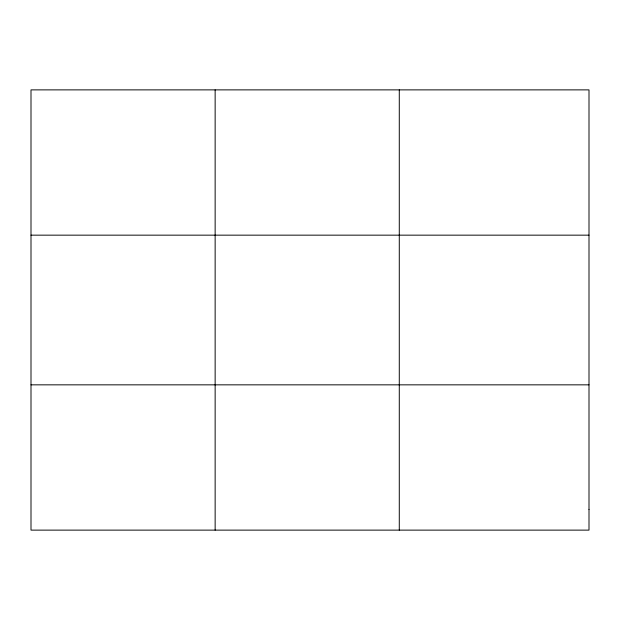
<?xml version="1.0" encoding="UTF-8"?>
<svg xmlns="http://www.w3.org/2000/svg" width="620" height="620" viewBox="0 0 620 620"><rect width="100%" height="100%" fill="white"/><g stroke="black" fill="none" stroke-linecap="round" stroke-linejoin="round"><path stroke-width="0.93" d="M215.14 89.877L215.14 530.123M399.28 89.877L399.28 530.123M31 235.158L589 235.158M31 384.842L589 384.842M589 509.369L589 530.123L31 530.123L31 89.877L589 89.877L589 509.369"/></g></svg>
